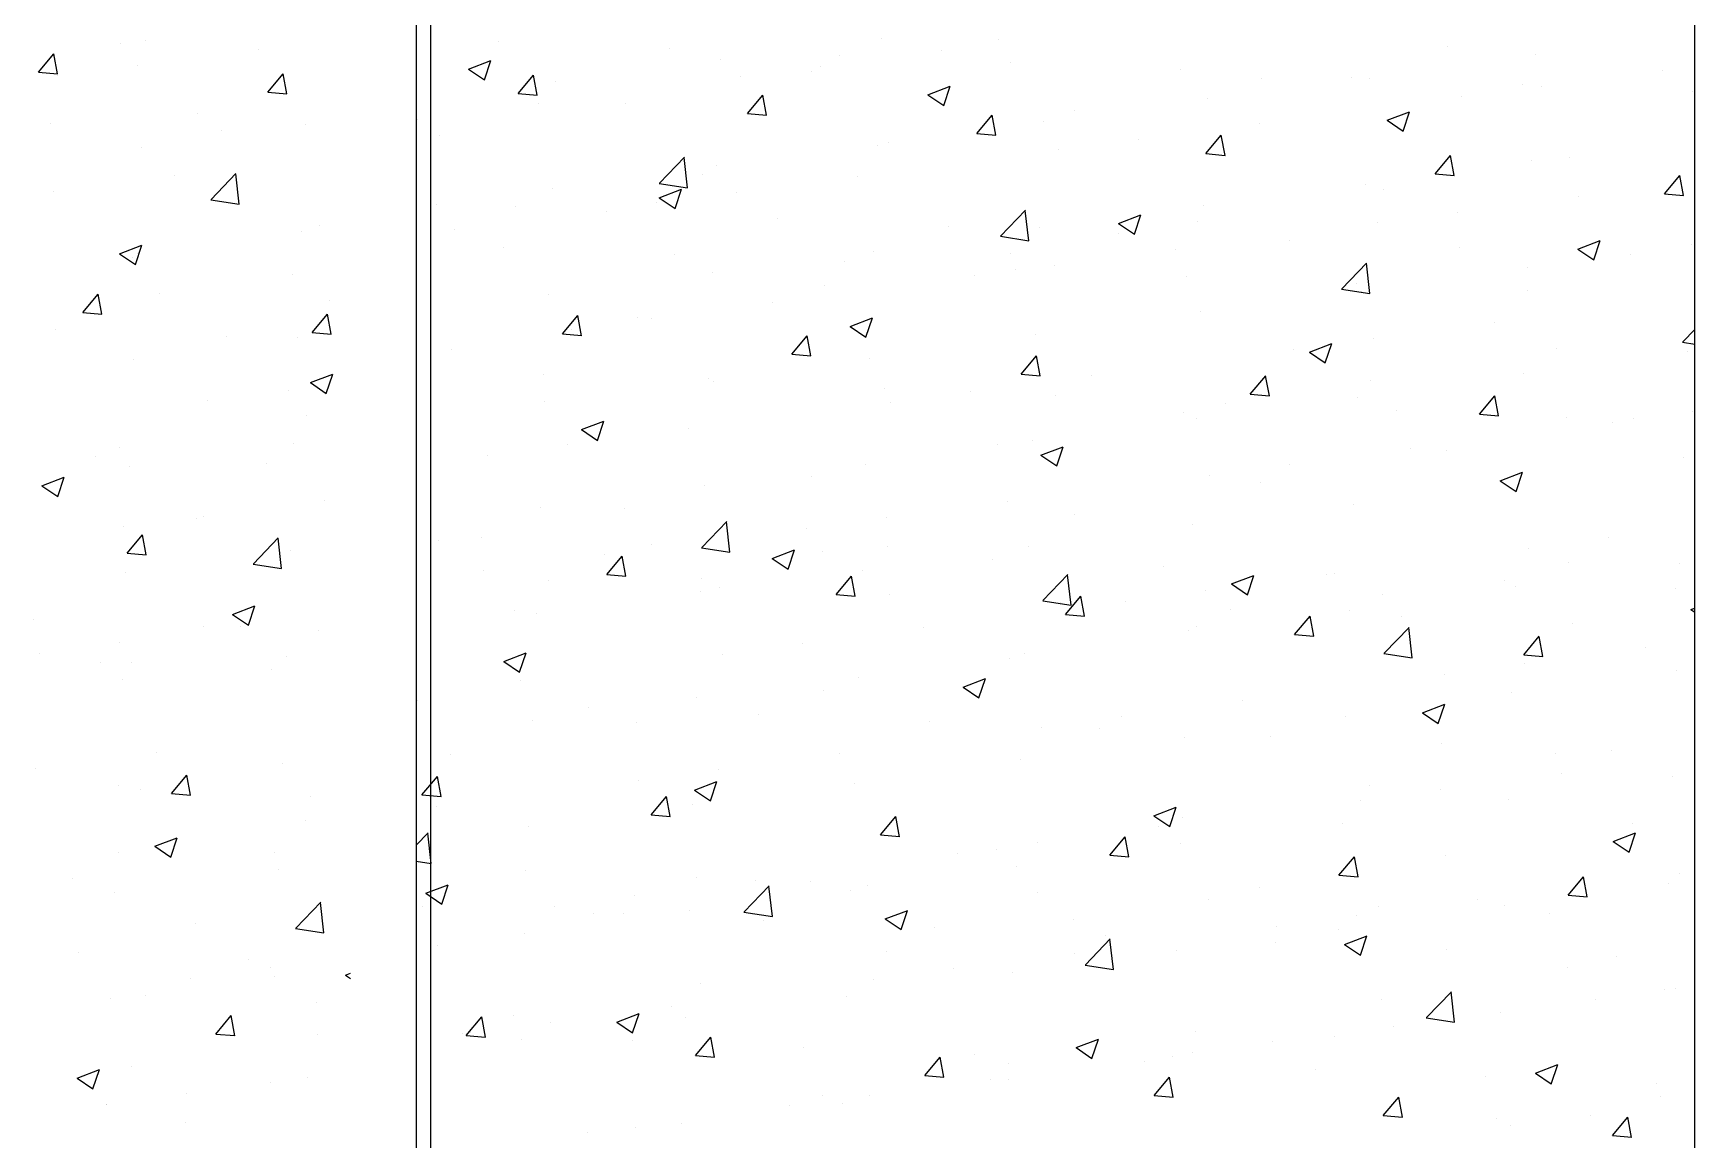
# Model space of a CAD drawing. Header units: millimetres. Extents: x 331487 to 517269, y 198509 to 399936.
# Drawn here: x 419826 to 420346, y 395712 to 396058 of the extents above; entities that cross this region are included whole.
import ezdxf

# ---------------------------------------------------------------- set-up
doc = ezdxf.new("R2010")
doc.units = ezdxf.units.MM
doc.header["$MEASUREMENT"] = 0
doc.layers.add('9th_Column', color=2, linetype='Continuous', lineweight=25)
doc.layers.add('COLUMN', color=6, linetype='Continuous')

msp = doc.modelspace()

# ---------------------------------------------------------------- linework, layer by layer
at = {"layer": '9th_Column'}
msp.add_line((419950.13, 398049.03), (419950.13, 392649.03), dxfattribs=at)
at = {"layer": 'COLUMN'}
for p, q in [((419945.71, 399936.48), (419945.71, 381283.05)), ((420345.71, 381283.05), (420345.71, 399936.48))]:
    msp.add_line(p, q, dxfattribs=at)
at = {"layer": 'COLUMN', "color": 2, "linetype": 'Continuous'}
for p, q in [((419853.22, 396055.34), (419853.22, 396055.34)), ((419860.94, 396056.11), (419860.94, 396056.11)), ((419971.42, 396055.97), (419971.42, 396055.97)), ((420091.27, 396056.68), (420091.27, 396056.68)), ((420127.83, 396056.36), (420127.83, 396056.36)), ((420268.43, 396054.42), (420268.43, 396054.42)), ((419827.51, 396046.28), (419832.33, 396052.02)), ((419833.48, 396045.74), (419832.33, 396052.01)), ((419896.31, 396053.46), (419896.31, 396053.46)), ((419962.03, 396047.21), (419969.04, 396049.9)), ((419967, 396043.85), (419969.03, 396049.89)), ((420024.8, 396053.72), (420024.8, 396053.72)), ((420040.76, 396050.28), (420040.76, 396050.28)), ((420078.19, 396051.46), (420078.19, 396051.46)), ((420109.92, 396053.06), (420109.92, 396053.06)), ((420131.57, 396049.21), (420131.57, 396049.21)), ((420295.79, 396051.83), (420295.79, 396051.83)), ((419827.51, 396046.28), (419833.49, 396045.75)), ((419833.4, 396045.18), (419833.4, 396045.18)), ((419858.43, 396048.47), (419858.43, 396048.47)), ((419899.24, 396040), (419904.06, 396045.75)), ((419905.21, 396039.47), (419904.05, 396045.74)), ((419962.03, 396047.21), (419967.01, 396043.85)), ((419977.58, 396039.58), (419982.41, 396045.33)), ((419983.56, 396039.05), (419982.4, 396045.32)), ((420047.02, 396044.78), (420047.02, 396044.78)), ((420069.51, 396046.35), (420069.51, 396046.35)), ((420072.05, 396048.08), (420072.05, 396048.08)), ((420184.95, 396046.95), (420184.95, 396046.95)), ((420210.11, 396044.41), (420210.11, 396044.41)), ((420238.33, 396044.7), (420238.33, 396044.7)), ((420243.85, 396044.33), (420243.85, 396044.33)), ((420335.74, 396046.81), (420335.74, 396046.81)), ((419899.24, 396040), (419905.21, 396039.48)), ((419977.58, 396039.58), (419983.56, 396039.06)), ((419989.42, 396043.23), (419989.42, 396043.23)), ((420049.31, 396033.31), (420054.13, 396039.05)), ((420055.28, 396032.78), (420054.13, 396039.05)), ((420105.75, 396039.2), (420112.75, 396041.89)), ((420105.75, 396039.2), (420110.72, 396035.84)), ((420110.72, 396035.84), (420112.74, 396041.89)), ((420291.71, 396042.44), (420291.71, 396042.44)), ((420297.87, 396041.83), (420297.87, 396041.83)), ((420345.1, 396040.19), (420345.1, 396040.19)), ((419983.86, 396036.47), (419983.86, 396036.47)), ((420011.19, 396036.34), (420011.19, 396036.34)), ((420151.79, 396034.4), (420151.79, 396034.4)), ((420193.34, 396037.93), (420193.34, 396037.93)), ((420249.46, 396031.19), (420256.46, 396033.88)), ((420254.43, 396027.83), (420256.46, 396033.88)), ((420272.83, 396038.53), (420272.83, 396038.53)), ((419831.32, 396030.3), (419831.32, 396030.3)), ((419877.18, 396033.38), (419877.18, 396033.38)), ((419911.07, 396029.86), (419911.07, 396029.86)), ((419945.99, 396031.48), (419945.99, 396031.48)), ((420049.31, 396033.31), (420055.29, 396032.79)), ((420121.04, 396027.03), (420125.86, 396032.78)), ((420127.01, 396026.5), (420125.85, 396032.77)), ((420142, 396030.89), (420142, 396030.89)), ((420209.68, 396030.22), (420209.68, 396030.22)), ((420249.46, 396031.19), (420254.43, 396027.83)), ((419884.7, 396028.04), (419884.7, 396028.04)), ((419952.87, 396026.33), (419952.87, 396026.33)), ((420090.06, 396023.39), (420090.06, 396023.39)), ((420093.47, 396024.39), (420093.47, 396024.39)), ((420121.04, 396027.03), (420127.01, 396026.51)), ((420171.81, 396025.23), (420171.81, 396025.23)), ((420192.76, 396020.76), (420197.58, 396026.5)), ((420198.74, 396020.23), (420197.58, 396026.5)), ((419859.72, 396022.82), (419859.72, 396022.82)), ((420021.8, 396011.55), (420029.59, 396019.67)), ((420030.6, 396010.08), (420029.5, 396019.58)), ((420146.77, 396021.94), (420146.77, 396021.94)), ((420192.76, 396020.76), (420198.74, 396020.23)), ((420264.49, 396014.48), (420269.31, 396020.23)), ((420270.46, 396013.95), (420269.31, 396020.22)), ((420294.57, 396018.54), (420294.57, 396018.54)), ((420306.62, 396019.43), (420306.62, 396019.43)), ((419870, 396014.02), (419870, 396014.02)), ((419881.49, 396006.4), (419889.28, 396014.52)), ((419890.3, 396004.93), (419889.2, 396014.43)), ((420035.15, 396014.38), (420035.15, 396014.38)), ((420039.55, 396016.99), (420039.55, 396016.99)), ((420083.62, 396013.62), (420083.62, 396013.62)), ((420264.49, 396014.48), (420270.47, 396013.96)), ((420336.21, 396008.21), (420341.04, 396013.95)), ((420342.19, 396007.68), (420341.03, 396013.94)), ((419832.13, 396009.03), (419832.13, 396009.03)), ((419988.2, 396009.94), (419988.2, 396009.94)), ((420021.71, 396011.46), (420030.61, 396010.08)), ((420021.73, 396006.95), (420028.73, 396009.63)), ((420026.69, 396003.59), (420028.72, 396009.63)), ((420045.74, 396008.64), (420045.74, 396008.64)), ((420242.64, 396011.04), (420242.64, 396011.04)), ((420248.3, 396009.42), (420248.3, 396009.42)), ((420336.21, 396008.21), (420342.19, 396007.68)), ((419881.41, 396006.31), (419890.3, 396004.93)), ((419951.95, 396004.88), (419951.95, 396004.88)), ((419976.83, 396004.37), (419976.83, 396004.37)), ((420005.33, 396002.62), (420005.33, 396002.62)), ((420020.71, 396005.34), (420020.71, 396005.34)), ((420021.73, 396006.95), (420026.7, 396003.59)), ((420128.52, 395995), (420136.31, 396003.12)), ((420137.33, 395993.53), (420136.22, 396003.03)), ((420192.12, 396004.64), (420192.12, 396004.64)), ((420271.56, 396002.39), (420271.56, 396002.39)), ((420309.43, 396007.37), (420309.43, 396007.37)), ((419915.37, 395998.38), (419915.37, 395998.38)), ((419957.56, 395997.03), (419957.56, 395997.03)), ((420058.71, 396000.36), (420058.71, 396000.36)), ((420112.09, 395998.11), (420112.09, 395998.11)), ((420140.78, 395997.6), (420140.78, 395997.6)), ((420165.44, 395998.94), (420172.44, 396001.62)), ((420165.44, 395998.94), (420170.41, 395995.58)), ((420170.41, 395995.58), (420172.44, 396001.62)), ((420189.98, 395999.41), (420189.98, 395999.41)), ((420246.53, 395999.09), (420246.53, 395999.09)), ((419852.87, 395989.4), (419859.87, 395992.09)), ((419857.84, 395986.05), (419859.87, 395992.09)), ((419909.85, 395996.57), (419909.85, 395996.57)), ((420128.44, 395994.91), (420137.33, 395993.53)), ((420165.48, 395995.85), (420165.48, 395995.85)), ((420218.86, 395993.6), (420218.86, 395993.6)), ((420309.15, 395990.93), (420316.15, 395993.62)), ((420314.12, 395987.57), (420316.15, 395993.61)), ((420344.7, 395992.29), (420344.7, 395992.29)), ((419852.87, 395989.4), (419857.84, 395986.05)), ((419857.05, 395988.37), (419857.05, 395988.37)), ((419858.51, 395989.53), (419858.51, 395989.53)), ((419973.03, 395991.44), (419973.03, 395991.44)), ((420026.41, 395989.19), (420026.41, 395989.19)), ((420079.8, 395986.93), (420079.8, 395986.93)), ((420088.84, 395990.1), (420088.84, 395990.1)), ((420131.66, 395989.4), (420131.66, 395989.4)), ((420183.37, 395990.78), (420183.37, 395990.78)), ((420272.24, 395991.34), (420272.24, 395991.34)), ((420309.15, 395990.93), (420314.13, 395987.57)), ((420325.62, 395989.09), (420325.62, 395989.09)), ((419906.85, 395982.89), (419906.85, 395982.89)), ((420038.33, 395983.7), (420038.33, 395983.7)), ((420120.47, 395982.5), (420120.47, 395982.5)), ((420133.18, 395984.68), (420133.18, 395984.68)), ((420145.5, 395985.79), (420145.5, 395985.79)), ((420186.56, 395982.42), (420186.56, 395982.42)), ((420235.25, 395978.45), (420243.04, 395986.56)), ((420244.05, 395976.98), (420242.95, 395986.47)), ((420293.36, 395985.25), (420293.36, 395985.25)), ((419841.38, 395971.06), (419846.21, 395976.8)), ((419847.36, 395970.53), (419846.2, 395976.79)), ((419865.23, 395976.94), (419865.23, 395976.94)), ((419986.99, 395976.66), (419986.99, 395976.66)), ((420073.34, 395979.39), (420073.34, 395979.39)), ((420235.16, 395978.35), (420244.05, 395976.97)), ((420239.94, 395980.17), (420239.94, 395980.17)), ((420241.42, 395977.75), (420241.42, 395977.75)), ((420293.33, 395977.91), (420293.33, 395977.91)), ((419841.38, 395971.06), (419847.36, 395970.53)), ((419843.69, 395974.58), (419843.69, 395974.58)), ((419918.61, 395974.69), (419918.61, 395974.69)), ((420057.31, 395974.18), (420057.31, 395974.18)), ((420190.91, 395971.35), (420190.91, 395971.35)), ((419913.11, 395964.78), (419917.93, 395970.53)), ((419919.08, 395964.25), (419917.93, 395970.52)), ((419991.46, 395964.36), (419996.28, 395970.11)), ((419994.4, 395965.9), (419994.4, 395965.9)), ((419997.43, 395963.83), (419996.28, 395970.1)), ((420015.02, 395969.38), (420015.02, 395969.38)), ((420019.44, 395969.19), (420019.44, 395969.19)), ((420081.42, 395966.68), (420088.42, 395969.37)), ((420081.42, 395966.68), (420086.39, 395963.33)), ((420086.39, 395963.33), (420088.41, 395969.37)), ((420283.13, 395967.93), (420283.13, 395967.93)), ((419832.93, 395965.77), (419832.93, 395965.77)), ((419886.32, 395963.51), (419886.32, 395963.51)), ((419908.64, 395963.28), (419908.64, 395963.28)), ((419913.11, 395964.78), (419919.09, 395964.26)), ((419991.46, 395964.36), (419997.44, 395963.84)), ((420063.19, 395958.09), (420068.01, 395963.83)), ((420069.16, 395957.56), (420068, 395963.83)), ((420139.57, 395964.31), (420139.57, 395964.31)), ((420225.13, 395958.67), (420232.13, 395961.36)), ((420230.1, 395955.32), (420232.13, 395961.36)), ((420245.25, 395962.95), (420245.25, 395962.95)), ((420341.88, 395961.8), (420345.71, 395961.21)), ((420341.97, 395961.9), (420345.71, 395965.79)), ((419857.29, 395956.24), (419857.29, 395956.24)), ((419956.71, 395959.36), (419956.71, 395959.36)), ((420063.19, 395958.09), (420069.16, 395957.57)), ((420087.63, 395956.81), (420087.63, 395956.81)), ((420134.91, 395951.81), (420139.73, 395957.56)), ((420140.89, 395951.28), (420139.73, 395957.55)), ((420220.22, 395959.65), (420220.22, 395959.65)), ((420225.13, 395958.67), (420230.1, 395955.32)), ((420302.49, 395959.76), (420302.49, 395959.76)), ((420343.49, 395959), (420343.49, 395959)), ((419912.56, 395949.14), (419919.56, 395951.83)), ((419917.53, 395945.78), (419919.56, 395951.83)), ((419985.43, 395951.79), (419985.43, 395951.79)), ((420037.12, 395950.41), (420037.12, 395950.41)), ((420134.91, 395951.81), (420140.89, 395951.29)), ((420157.07, 395951.34), (420157.07, 395951.34)), ((420206.64, 395945.54), (420211.46, 395951.28)), ((420212.61, 395945.01), (420211.45, 395951.28)), ((420292.14, 395951.96), (420292.14, 395951.96)), ((419905.58, 395946.75), (419905.58, 395946.75)), ((419912.56, 395949.14), (419917.53, 395945.78)), ((420038.82, 395949.53), (420038.82, 395949.53)), ((420092.2, 395947.28), (420092.2, 395947.28)), ((420119.19, 395946.35), (420119.19, 395946.35)), ((420206.64, 395945.54), (420212.61, 395945.02)), ((420244.17, 395949.75), (420244.17, 395949.75)), ((419880.54, 395943.45), (419880.54, 395943.45)), ((419985.77, 395943.37), (419985.77, 395943.37)), ((420094.16, 395943.05), (420094.16, 395943.05)), ((420145.58, 395945.02), (420145.58, 395945.02)), ((420198.96, 395942.77), (420198.96, 395942.77)), ((420240.2, 395944.46), (420240.2, 395944.46)), ((420252.35, 395940.51), (420252.35, 395940.51)), ((420278.36, 395939.26), (420283.18, 395945.01)), ((420284.34, 395938.73), (420283.18, 395945)), ((420345.01, 395940.1), (420345.01, 395940.1)), ((419911.24, 395938.72), (419911.24, 395938.72)), ((419997.39, 395934.43), (420004.4, 395937.12)), ((420002.36, 395931.07), (420004.39, 395937.12)), ((420031, 395934.74), (420031, 395934.74)), ((420185.85, 395939.74), (420185.85, 395939.74)), ((420189.69, 395938.06), (420189.69, 395938.06)), ((420278.36, 395939.26), (420284.34, 395938.74)), ((420305.73, 395938.26), (420305.73, 395938.26)), ((420319.98, 395936.81), (420319.98, 395936.81)), ((420326.45, 395937.8), (420326.45, 395937.8)), ((419907.42, 395929.99), (419907.42, 395929.99)), ((419993.13, 395929.75), (419993.13, 395929.75)), ((419997.39, 395934.43), (420002.37, 395931.08)), ((420127.53, 395929.73), (420127.53, 395929.73)), ((420138.35, 395931.02), (420138.35, 395931.02)), ((419845.34, 395926.11), (419845.34, 395926.11)), ((419852.92, 395928.71), (419852.92, 395928.71)), ((419968.1, 395926.46), (419968.1, 395926.46)), ((420141.11, 395926.42), (420148.11, 395929.11)), ((420141.11, 395926.42), (420146.08, 395923.07)), ((420146.08, 395923.07), (420148.1, 395929.11)), ((420256.82, 395928.49), (420256.82, 395928.49)), ((420268.13, 395927.79), (420268.13, 395927.79)), ((420342.27, 395925.71), (420342.27, 395925.71)), ((419828.54, 395916.89), (419835.54, 395919.57)), ((419833.51, 395913.53), (419835.53, 395919.57)), ((419856.08, 395922.95), (419856.08, 395922.95)), ((419898.72, 395923.86), (419898.72, 395923.86)), ((420069.21, 395919.72), (420069.21, 395919.72)), ((420086.41, 395923.52), (420086.41, 395923.52)), ((420193.91, 395920.21), (420193.91, 395920.21)), ((420218.95, 395923.51), (420218.95, 395923.51)), ((420284.82, 395918.41), (420291.82, 395921.1)), ((420289.79, 395915.06), (420291.82, 395921.1)), ((419828.54, 395916.89), (419833.51, 395913.53)), ((420035.9, 395917.12), (420035.9, 395917.12)), ((420209.81, 395917.78), (420209.81, 395917.78)), ((420284.82, 395918.41), (420289.79, 395915.06)), ((420290.93, 395918.67), (420290.93, 395918.67)), ((419917.14, 395912.29), (419917.14, 395912.29)), ((419984.56, 395910.08), (419984.56, 395910.08)), ((420010.9, 395909.71), (420010.9, 395909.71)), ((420130.76, 395911.89), (420130.76, 395911.89)), ((420238.99, 395911.17), (420238.99, 395911.17)), ((419854.24, 395904.01), (419854.24, 395904.01)), ((419876.89, 395906.75), (419876.89, 395906.75)), ((419879.27, 395907.3), (419879.27, 395907.3)), ((420035.06, 395897.59), (420042.85, 395905.7)), ((420043.86, 395896.12), (420042.76, 395905.61)), ((420067.85, 395903.61), (420067.85, 395903.61)), ((420092.89, 395906.91), (420092.89, 395906.91)), ((420151.49, 395907.77), (420151.49, 395907.77)), ((420188.48, 395904.77), (420188.48, 395904.77)), ((419855.26, 395895.84), (419860.08, 395901.58)), ((419861.23, 395895.31), (419860.08, 395901.57)), ((419894.75, 395892.43), (419902.54, 395900.55)), ((419903.56, 395890.96), (419902.45, 395900.46)), ((419952.58, 395899.7), (419952.58, 395899.7)), ((419965.96, 395900.69), (419965.96, 395900.69)), ((420019.34, 395898.43), (420019.34, 395898.43)), ((420318.7, 395900.66), (420318.7, 395900.66)), ((419855.26, 395895.84), (419861.24, 395895.31)), ((419906.2, 395896.7), (419906.2, 395896.7)), ((420004.7, 395895.3), (420004.7, 395895.3)), ((420005.33, 395889.14), (420010.16, 395894.89)), ((420011.31, 395888.61), (420010.15, 395894.88)), ((420034.97, 395897.49), (420043.86, 395896.11)), ((420057.08, 395894.17), (420064.09, 395896.86)), ((420057.08, 395894.17), (420062.06, 395890.81)), ((420062.05, 395890.81), (420064.08, 395896.86)), ((420072.73, 395896.18), (420072.73, 395896.18)), ((420093.18, 395897.76), (420093.18, 395897.76)), ((420126.11, 395893.92), (420126.11, 395893.92)), ((420137.13, 395897.73), (420137.13, 395897.73)), ((420293.67, 395897.36), (420293.67, 395897.36)), ((419854.86, 395889.66), (419854.86, 395889.66)), ((419894.67, 395892.34), (419903.56, 395890.96)), ((419966.82, 395890.31), (419966.82, 395890.31)), ((420005.33, 395889.14), (420011.31, 395888.62)), ((420077.06, 395882.87), (420081.88, 395888.61)), ((420083.03, 395882.34), (420081.88, 395888.61)), ((420085.19, 395890.23), (420085.19, 395890.23)), ((420141.78, 395881.04), (420149.57, 395889.15)), ((420150.59, 395879.56), (420149.48, 395889.06)), ((420179.49, 395891.67), (420179.49, 395891.67)), ((420200.8, 395886.16), (420207.8, 395888.85)), ((420205.77, 395882.8), (420207.79, 395888.85)), ((420230.51, 395889.05), (420230.51, 395889.05)), ((420232.87, 395889.41), (420232.87, 395889.41)), ((420306.32, 395892.8), (420306.32, 395892.8)), ((420341.05, 395892.42), (420341.05, 395892.42)), ((419987.05, 395887.26), (419987.05, 395887.26)), ((420034.68, 395883.83), (420034.68, 395883.83)), ((420034.86, 395887.75), (420034.86, 395887.75)), ((420040.43, 395885), (420040.43, 395885)), ((420077.06, 395882.87), (420083.04, 395882.35)), ((420093.81, 395882.75), (420093.81, 395882.75)), ((420192.64, 395884.06), (420192.64, 395884.06)), ((420200.8, 395886.16), (420205.77, 395882.8)), ((420248, 395882.79), (420248, 395882.79)), ((420286.25, 395887.16), (420286.25, 395887.16)), ((420289.71, 395885.38), (420289.71, 395885.38)), ((420339.64, 395884.9), (420339.64, 395884.9)), ((419888.23, 395876.63), (419895.23, 395879.31)), ((419893.2, 395873.27), (419895.23, 395879.31)), ((419976.54, 395877.74), (419976.54, 395877.74)), ((420141.69, 395880.94), (420150.59, 395879.56)), ((420147.19, 395880.49), (420147.19, 395880.49)), ((420148.79, 395876.59), (420153.61, 395882.34)), ((420154.76, 395876.06), (420153.6, 395882.33)), ((420167.61, 395880.77), (420167.61, 395880.77)), ((420200.57, 395878.23), (420200.57, 395878.23)), ((420237.77, 395877.88), (420237.77, 395877.88)), ((420344.51, 395878.15), (420345.71, 395878.61)), ((420344.51, 395878.15), (420345.71, 395877.34)), ((419825.86, 395875.01), (419825.86, 395875.01)), ((419879.24, 395872.76), (419879.24, 395872.76)), ((419888.23, 395876.63), (419893.2, 395873.27)), ((419890.84, 395872.85), (419890.84, 395872.85)), ((419983.34, 395876.79), (419983.34, 395876.79)), ((420104.45, 395872.45), (420104.45, 395872.45)), ((420148.79, 395876.59), (420154.76, 395876.07)), ((420189.69, 395872.78), (420189.69, 395872.78)), ((420220.51, 395870.32), (420225.33, 395876.06)), ((420226.49, 395869.79), (420225.33, 395876.06)), ((420248.51, 395864.48), (420256.3, 395872.6)), ((420253.96, 395875.98), (420253.96, 395875.98)), ((420257.31, 395863.01), (420256.21, 395872.51)), ((420307.34, 395873.72), (420307.34, 395873.72)), ((419852.96, 395867.86), (419852.96, 395867.86)), ((419915.08, 395871.75), (419915.08, 395871.75)), ((420066.58, 395867.47), (420066.58, 395867.47)), ((420187.26, 395871.48), (420187.26, 395871.48)), ((420220.51, 395870.32), (420226.49, 395869.8)), ((420292.24, 395864.04), (420297.06, 395869.79)), ((420298.21, 395863.51), (420297.06, 395869.78)), ((419827.93, 395864.57), (419827.93, 395864.57)), ((419904.99, 395863.41), (419904.99, 395863.41)), ((419973.06, 395861.92), (419980.06, 395864.6)), ((419973.06, 395861.92), (419978.04, 395858.56)), ((419978.03, 395858.56), (419980.06, 395864.6)), ((420041.54, 395864.17), (420041.54, 395864.17)), ((420131.37, 395862.77), (420131.37, 395862.77)), ((420135.92, 395864.44), (420135.92, 395864.44)), ((420248.42, 395864.39), (420257.31, 395863.01)), ((420292.24, 395864.04), (420298.22, 395863.52)), ((420330.27, 395866.21), (420330.27, 395866.21)), ((419846.95, 395861.58), (419846.95, 395861.58)), ((419856.76, 395861.74), (419856.76, 395861.74)), ((419900.33, 395859.32), (419900.33, 395859.32)), ((420083.98, 395856.94), (420083.98, 395856.94)), ((420267.36, 395857.92), (420267.36, 395857.92)), ((420292.4, 395861.22), (420292.4, 395861.22)), ((420339.84, 395859.13), (420339.84, 395859.13)), ((419853.64, 395856.37), (419853.64, 395856.37)), ((419978.39, 395855.86), (419978.39, 395855.86)), ((420073.05, 395852.76), (420073.05, 395852.76)), ((420116.77, 395853.91), (420123.78, 395856.59)), ((420116.78, 395853.91), (420121.75, 395850.55)), ((420121.74, 395850.55), (420123.77, 395856.59)), ((420288.49, 395852.09), (420288.49, 395852.09)), ((419946.07, 395849.86), (419946.07, 395849.86)), ((419999.45, 395847.6), (419999.45, 395847.6)), ((420033.47, 395850.54), (420033.47, 395850.54)), ((420204.21, 395849.61), (420204.21, 395849.61)), ((420260.49, 395845.9), (420267.49, 395848.59)), ((420265.46, 395842.54), (420267.48, 395848.58)), ((419982.12, 395843.5), (419982.12, 395843.5)), ((420014.73, 395842.75), (420014.73, 395842.75)), ((420052.83, 395845.35), (420052.83, 395845.35)), ((420106.21, 395843.09), (420106.21, 395843.09)), ((420141.3, 395841.33), (420141.3, 395841.33)), ((420166.33, 395844.62), (420166.33, 395844.62)), ((420236.56, 395844.59), (420236.56, 395844.59)), ((420260.49, 395845.9), (420265.46, 395842.54)), ((420159.59, 395840.84), (420159.59, 395840.84)), ((420186.04, 395838.19), (420186.04, 395838.19)), ((420212.98, 395838.58), (420212.98, 395838.58)), ((420266.36, 395836.33), (420266.36, 395836.33)), ((419864.53, 395833.41), (419864.53, 395833.41)), ((419956.41, 395832.74), (419956.41, 395832.74)), ((420078.14, 395833.01), (420078.14, 395833.01)), ((420134.7, 395831.15), (420134.7, 395831.15)), ((420302.19, 395833.13), (420302.19, 395833.13)), ((420319.74, 395834.07), (420319.74, 395834.07)), ((419826.66, 395828.42), (419826.66, 395828.42)), ((419869.13, 395820.62), (419873.96, 395826.36)), ((419875.11, 395820.09), (419873.95, 395826.36)), ((419903.77, 395830.12), (419903.77, 395830.12)), ((419947.48, 395820.2), (419952.3, 395825.95)), ((419953.46, 395819.67), (419952.3, 395825.94)), ((420040.27, 395828.03), (420040.27, 395828.03)), ((420303.96, 395826.76), (420303.96, 395826.76)), ((420338.62, 395825.84), (420338.62, 395825.84)), ((419852.43, 395823.08), (419852.43, 395823.08)), ((419859.35, 395821.93), (419859.35, 395821.93)), ((419869.13, 395820.62), (419875.11, 395820.09)), ((420015.24, 395824.73), (420015.24, 395824.73)), ((420032.75, 395821.65), (420039.75, 395824.34)), ((420032.75, 395821.65), (420037.73, 395818.3)), ((420037.72, 395818.3), (420039.75, 395824.34)), ((420082.76, 395823.65), (420082.76, 395823.65)), ((420243.88, 395823.12), (420243.88, 395823.12)), ((420266.09, 395821.78), (420266.09, 395821.78)), ((419912.73, 395819.67), (419912.73, 395819.67)), ((419947.48, 395820.2), (419953.46, 395819.68)), ((419952.08, 395816.42), (419952.08, 395816.42)), ((420019.21, 395813.93), (420024.03, 395819.67)), ((420025.18, 395813.39), (420024.03, 395819.66)), ((420032.25, 395817.25), (420032.25, 395817.25)), ((420176.47, 395813.64), (420183.47, 395816.33)), ((420181.44, 395810.29), (420183.46, 395816.33)), ((420241.06, 395818.48), (420241.06, 395818.48)), ((420287.28, 395818.8), (420287.28, 395818.8)), ((419910.95, 395812.09), (419910.95, 395812.09)), ((419980.91, 395810.21), (419980.91, 395810.21)), ((420019.21, 395813.93), (420025.19, 395813.4)), ((420090.94, 395807.65), (420095.76, 395813.4)), ((420096.91, 395807.12), (420095.75, 395813.39)), ((420176.47, 395813.64), (420181.44, 395810.29)), ((420177.9, 395810.17), (420177.9, 395810.17)), ((420185.56, 395813.11), (420185.56, 395813.11)), ((420235.34, 395811.3), (420235.34, 395811.3)), ((420326.16, 395811.18), (420326.16, 395811.18)), ((419863.9, 395804.11), (419870.9, 395806.8)), ((419868.87, 395800.75), (419870.89, 395806.8)), ((419945.71, 395804.46), (419949.38, 395808.29)), ((419950.4, 395798.7), (419949.29, 395808.2)), ((420090.94, 395807.65), (420096.91, 395807.13)), ((420140.03, 395805.18), (420140.03, 395805.18)), ((420162.66, 395801.38), (420167.48, 395807.12)), ((420168.64, 395800.84), (420167.48, 395807.11)), ((420184.83, 395804.9), (420184.83, 395804.9)), ((420320.18, 395805.64), (420327.18, 395808.32)), ((420320.18, 395805.64), (420325.15, 395802.28)), ((420325.15, 395802.28), (420327.18, 395808.32)), ((419852.63, 395802.08), (419852.63, 395802.08)), ((419863.9, 395804.11), (419868.87, 395800.75)), ((419901.38, 395802.28), (419901.38, 395802.28)), ((420114.99, 395801.89), (420114.99, 395801.89)), ((420127.24, 395803.1), (420127.24, 395803.1)), ((420162.66, 395801.38), (420168.64, 395800.85)), ((420234.39, 395795.1), (420239.21, 395800.85)), ((420240.36, 395794.57), (420239.21, 395800.84)), ((420267.84, 395801.17), (420267.84, 395801.17)), ((419902.56, 395796.83), (419902.56, 395796.83)), ((419945.71, 395799.43), (419950.4, 395798.7)), ((419979.97, 395796.5), (419979.97, 395796.5)), ((420133.49, 395797.86), (420133.49, 395797.86)), ((420234.39, 395795.1), (420240.36, 395794.58)), ((420306.11, 395788.82), (420310.93, 395794.57)), ((420312.09, 395788.29), (420310.93, 395794.56)), ((420340.81, 395795.64), (420340.81, 395795.64)), ((419838.22, 395793.97), (419838.22, 395793.97)), ((419851.21, 395789.79), (419851.21, 395789.79)), ((419948.73, 395789.4), (419955.73, 395792.09)), ((419948.73, 395789.4), (419953.7, 395786.05)), ((419953.7, 395786.04), (419955.73, 395792.09)), ((420033.36, 395794.25), (420033.36, 395794.25)), ((420048.32, 395783.62), (420056.1, 395791.74)), ((420051.84, 395793.57), (420051.84, 395793.57)), ((420057.12, 395782.15), (420056.01, 395791.65)), ((420068.92, 395793.09), (420068.92, 395793.09)), ((420081.55, 395790.36), (420081.55, 395790.36)), ((420086.74, 395791.99), (420086.74, 395791.99)), ((420140.12, 395789.74), (420140.12, 395789.74)), ((420209.52, 395791.15), (420209.52, 395791.15)), ((420337.41, 395792.55), (420337.41, 395792.55)), ((419908.01, 395778.47), (419915.8, 395786.59)), ((419916.82, 395777), (419915.71, 395786.5)), ((419947.68, 395785.33), (419947.68, 395785.33)), ((419988.93, 395785.29), (419988.93, 395785.29)), ((420013.96, 395788.59), (420013.96, 395788.59)), ((420031.04, 395783.96), (420031.04, 395783.96)), ((420092.44, 395781.39), (420099.45, 395784.08)), ((420097.41, 395778.04), (420099.44, 395784.08)), ((420193.5, 395787.48), (420193.5, 395787.48)), ((420246.89, 395785.23), (420246.89, 395785.23)), ((420277.66, 395787.32), (420277.66, 395787.32)), ((420286.06, 395785.51), (420286.06, 395785.51)), ((420306.11, 395788.82), (420312.09, 395788.3)), ((419876.59, 395780.12), (419876.59, 395780.12)), ((420001.06, 395783.07), (420001.06, 395783.07)), ((420010.6, 395783.08), (420010.6, 395783.08)), ((420048.23, 395783.53), (420057.12, 395782.15)), ((420054.44, 395780.82), (420054.44, 395780.82)), ((420092.44, 395781.39), (420097.42, 395778.04)), ((420151.2, 395781.14), (420151.2, 395781.14)), ((420214.75, 395779.04), (420214.75, 395779.04)), ((420239.78, 395782.34), (420239.78, 395782.34)), ((420300.27, 395782.97), (420300.27, 395782.97)), ((419907.92, 395778.38), (419916.82, 395777)), ((419979.69, 395776.92), (419979.69, 395776.92)), ((420107.82, 395778.56), (420107.82, 395778.56)), ((420155.04, 395767.07), (420162.83, 395775.19)), ((420161.21, 395776.3), (420161.21, 395776.3)), ((420163.84, 395765.6), (420162.74, 395775.1)), ((420214.59, 395774.05), (420214.59, 395774.05)), ((420234.12, 395778.01), (420234.12, 395778.01)), ((420236.16, 395773.38), (420243.16, 395776.07)), ((420241.13, 395770.03), (420243.15, 395776.07)), ((419839.88, 395770.83), (419839.88, 395770.83)), ((419893.26, 395768.57), (419893.26, 395768.57)), ((419952.28, 395773.07), (419952.28, 395773.07)), ((420092.88, 395771.13), (420092.88, 395771.13)), ((420151.59, 395770.73), (420151.59, 395770.73)), ((420183.61, 395771.61), (420183.61, 395771.61)), ((420236.16, 395773.38), (420241.13, 395770.03)), ((420267.97, 395771.79), (420267.97, 395771.79)), ((420321.35, 395769.54), (420321.35, 395769.54)), ((419900.1, 395766.14), (419900.1, 395766.14)), ((419901.34, 395763.54), (419901.34, 395763.54)), ((419923.59, 395763.85), (419925.13, 395764.44)), ((419923.59, 395763.85), (419925.13, 395762.81)), ((420113.72, 395765.74), (420113.72, 395765.74)), ((420132.27, 395764.57), (420132.27, 395764.57)), ((420154.95, 395766.98), (420163.85, 395765.6)), ((420306.03, 395766.17), (420306.03, 395766.17)), ((419875.07, 395762.84), (419875.07, 395762.84)), ((420034.56, 395761.12), (420034.56, 395761.12)), ((420088.69, 395762.44), (420088.69, 395762.44)), ((420261.76, 395750.52), (420269.55, 395758.64)), ((420270.57, 395749.05), (420269.46, 395758.55)), ((420336.19, 395759.26), (420336.19, 395759.26)), ((420339.54, 395759.49), (420339.54, 395759.49)), ((419850, 395756.5), (419850, 395756.5)), ((419860.96, 395757.39), (419860.96, 395757.39)), ((419914.34, 395755.14), (419914.34, 395755.14)), ((420025.53, 395754.13), (420025.53, 395754.13)), ((420080.33, 395757.07), (420080.33, 395757.07)), ((420247.71, 395756.16), (420247.71, 395756.16)), ((420314.5, 395756.2), (420314.5, 395756.2)), ((419883.01, 395745.4), (419887.83, 395751.14)), ((419888.98, 395744.87), (419887.83, 395751.14)), ((419961.36, 395744.98), (419966.18, 395750.73)), ((419967.33, 395744.45), (419966.18, 395750.72)), ((419976.24, 395751.11), (419976.24, 395751.11)), ((419987.66, 395749.14), (419987.66, 395749.14)), ((420008.42, 395749.14), (420015.42, 395751.83)), ((420008.42, 395749.14), (420013.4, 395745.78)), ((420013.39, 395745.78), (420015.42, 395751.83)), ((420029.82, 395750.67), (420029.82, 395750.67)), ((420251.35, 395747.88), (420251.35, 395747.88)), ((420261.68, 395750.43), (420270.57, 395749.05)), ((420284.85, 395752.22), (420284.85, 395752.22)), ((419883.01, 395745.4), (419888.99, 395744.88)), ((419914.78, 395745.13), (419914.78, 395745.13)), ((419960.08, 395745.67), (419960.08, 395745.67)), ((419961.36, 395744.98), (419967.34, 395744.46)), ((419962.62, 395745.85), (419962.62, 395745.85)), ((419978.48, 395743.63), (419978.48, 395743.63)), ((420013.46, 395743.42), (420013.46, 395743.42)), ((420033.08, 395738.71), (420037.91, 395744.45)), ((420039.06, 395738.18), (420037.9, 395744.44)), ((420152.13, 395741.13), (420159.14, 395743.82)), ((420157.1, 395737.77), (420159.13, 395743.82)), ((420189.39, 395746.15), (420189.39, 395746.15)), ((420213.48, 395742.9), (420213.48, 395742.9)), ((420232.91, 395744.72), (420232.91, 395744.72)), ((420033.08, 395738.71), (420039.06, 395738.18)), ((420066.84, 395741.16), (420066.84, 395741.16)), ((420104.81, 395732.43), (420109.63, 395738.18)), ((420110.78, 395731.9), (420109.63, 395738.17)), ((420120.23, 395738.91), (420120.23, 395738.91)), ((420152.13, 395741.13), (420157.11, 395737.77)), ((420182.4, 395738.32), (420182.4, 395738.32)), ((420188.44, 395739.6), (420188.44, 395739.6)), ((419839.57, 395731.6), (419846.57, 395734.28)), ((419844.53, 395728.24), (419846.56, 395734.28)), ((419856.46, 395735.11), (419856.46, 395735.11)), ((420104.81, 395732.43), (420110.79, 395731.91)), ((420131.07, 395736.14), (420131.07, 395736.14)), ((420173.61, 395736.65), (420173.61, 395736.65)), ((420176.54, 395726.16), (420181.36, 395731.9)), ((420182.51, 395725.63), (420181.35, 395731.89)), ((420226.99, 395734.4), (420226.99, 395734.4)), ((420280.37, 395732.14), (420280.37, 395732.14)), ((420295.85, 395733.12), (420302.85, 395735.81)), ((420295.85, 395733.12), (420300.82, 395729.77)), ((420300.82, 395729.76), (420302.84, 395735.81)), ((419839.57, 395731.6), (419844.54, 395728.24)), ((419873.8, 395726.69), (419873.8, 395726.69)), ((419900.12, 395730.25), (419900.12, 395730.25)), ((419911.67, 395731.68), (419911.67, 395731.68)), ((420125.29, 395731.29), (420125.29, 395731.29)), ((420131.05, 395731.28), (420131.05, 395731.28)), ((420333.75, 395729.88), (420333.75, 395729.88)), ((419848.76, 395723.4), (419848.76, 395723.4)), ((419848.78, 395723.21), (419848.78, 395723.21)), ((420062.38, 395723), (420062.38, 395723)), ((420072.75, 395726.13), (420072.75, 395726.13)), ((420079.11, 395723.78), (420079.11, 395723.78)), ((420087.41, 395726.3), (420087.41, 395726.3)), ((420176.54, 395726.16), (420182.51, 395725.63)), ((420248.26, 395719.88), (420253.08, 395725.63)), ((420254.24, 395719.35), (420253.08, 395725.62)), ((420334.97, 395725.97), (420334.97, 395725.97)), ((419873.36, 395717.74), (419873.36, 395717.74)), ((420028.6, 395717.38), (420028.6, 395717.38)), ((420248.26, 395719.88), (420254.24, 395719.36)), ((420283.63, 395718.93), (420283.63, 395718.93)), ((420288.2, 395716.76), (420288.2, 395716.76)), ((420313.23, 395720.05), (420313.23, 395720.05)), ((420319.99, 395713.61), (420324.81, 395719.35)), ((420325.96, 395713.07), (420324.81, 395719.34)), ((419999.22, 395714.69), (419999.22, 395714.69)), ((420014.43, 395716.12), (420014.43, 395716.12)), ((420319.99, 395713.61), (420325.97, 395713.08))]:
    msp.add_line(p, q, dxfattribs=at)

doc.saveas('drawing.dxf')
